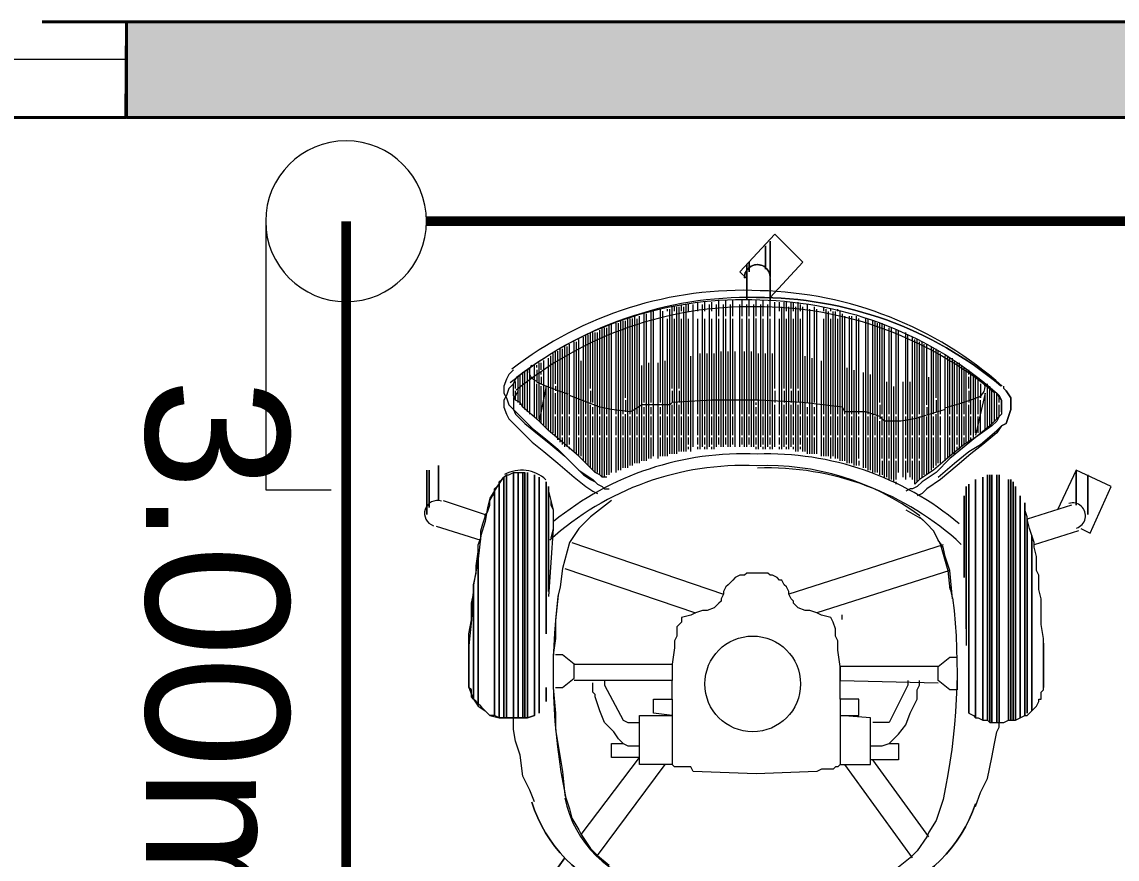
# Model space of a CAD drawing. Header units: metres. Extents: x 81 to 650, y -25 to 177.
# Drawn here: x 174.972 to 176.119, y 38.486 to 39.363 of the extents above; entities that cross this region are included whole.
import ezdxf
from ezdxf.lldxf.tags import DXFTag

# ---------------------------------------------------------------- set-up
doc = ezdxf.new("R2010")
doc.units = ezdxf.units.M
doc.linetypes.add('CENTER', pattern=[0.7, 0.3, -0.2, 0, -0.2])
doc.linetypes.add('PDF_IMPORT', pattern=[1, 0.8, -0.2])
for name, color, linetype, lineweight in [('-CN-GYD-INTERRUPTORES DE PARED', 3, 'Continuous', 20), ('-CN-GYD-TUBERÍA PRINCIPAL ILUMINACION', 5, 'Continuous', 5), ('Muro', 251, 'Continuous', 40)]:
    doc.layers.add(name, color=color, linetype=linetype, lineweight=lineweight)
for name, color, linetype in [('AMOBLAMIENTO', 253, 'Continuous'), ('JCA_HATCH 254', 252, 'Continuous'), ('TEXTOS DE MEDIDAS', 7, 'Continuous')]:
    doc.layers.add(name, color=color, linetype=linetype)
doc.layers.add('PDF2_Geometría', color=7, linetype='Continuous', true_color=0x525252)
doc.styles.get("Standard").update_dxf_attribs({"font": 'arial.ttf'})
tags = doc.linetypes.add('EMT_LINE', pattern='A,0.5,-0.2,["EMT",Standard,S=0.1,R=0,X=-0.1,Y=-0.05],-0.25', length=0.95).pattern_tags.tags
tags[6] = DXFTag(74, 10)

# ---------------------------------------------------------------- blocks, each defined once
blk = doc.blocks.new('Silla 2')
at = {"layer": 'PDF2_Geometría', "color": 8, "linetype": 'Continuous', "lineweight": 9}
for points in [[(-645.552, -3778.9681), (-645.552, -3778.9461), (-645.5594, -3778.9388), (-645.5227, -3778.8996), (-645.4933, -3778.929), (-645.5276, -3778.9657), (-645.4933, -3778.929), (-645.5227, -3778.8996), (-645.5594, -3778.9388), (-645.552, -3778.9461)], [(-645.552, -3778.9681), (-645.552, -3778.9461)], [(-645.5276, -3778.9681), (-645.5276, -3778.9461)], [(-645.5276, -3778.9681), (-645.5276, -3778.9461)], [(-645.6499, -3779.401), (-645.6499, -3779.3863), (-645.6303, -3779.3863), (-645.6303, -3779.4034)], [(-645.6645, -3779.4034), (-645.6303, -3779.4034), (-645.6303, -3779.4548), (-645.6645, -3779.4548)], [(-645.4224, -3779.4059), (-645.4542, -3779.4034), (-645.4542, -3779.4548), (-645.4224, -3779.4548)], [(-645.7428, -3779.5526), (-645.755, -3779.5697)]]:
    blk.add_lwpolyline(points, close=True, dxfattribs=at)
at = {"layer": 'PDF2_Geometría', "color": 8, "linetype": 'Continuous', "lineweight": 0}
for points in [[(-645.5276, -3778.907), (-645.5276, -3778.9437), (-645.5276, -3778.907)], [(-645.5276, -3778.907), (-645.5276, -3778.9437), (-645.5276, -3778.907)], [(-645.5325, -3778.9119), (-645.5325, -3778.9363), (-645.5325, -3778.9119)], [(-645.5325, -3778.9119), (-645.5325, -3778.9363), (-645.5325, -3778.9119)], [(-645.552, -3778.9314), (-645.552, -3778.9461), (-645.552, -3778.9314)], [(-645.552, -3778.9314), (-645.552, -3778.9461), (-645.552, -3778.9314)], [(-645.552, -3778.9314), (-645.552, -3778.9461), (-645.552, -3778.9314)], [(-645.552, -3778.9314), (-645.552, -3778.9461), (-645.552, -3778.9314)], [(-645.5496, -3778.929), (-645.5496, -3778.9388), (-645.5496, -3778.929)], [(-645.5496, -3778.929), (-645.5496, -3778.9388), (-645.5496, -3778.929)], [(-645.8871, -3779.1466), (-645.8871, -3779.1931), (-645.8871, -3779.1466)], [(-645.8871, -3779.1466), (-645.8871, -3779.1931), (-645.8871, -3779.1466)], [(-645.8846, -3779.1466), (-645.8846, -3779.1858), (-645.8846, -3779.1466)], [(-645.8846, -3779.1466), (-645.8846, -3779.1858), (-645.8846, -3779.1466)], [(-645.8749, -3779.1418), (-645.8749, -3779.1784), (-645.8749, -3779.1418)], [(-645.8749, -3779.1418), (-645.8749, -3779.1784), (-645.8749, -3779.1418)], [(-645.8039, -3779.1515), (-645.8039, -3779.4059), (-645.8039, -3779.1515)], [(-645.7966, -3779.1491), (-645.7966, -3779.4059), (-645.7966, -3779.1491)], [(-645.7966, -3779.1491), (-645.7966, -3779.4059), (-645.7966, -3779.1491)], [(-645.7917, -3779.1491), (-645.7917, -3779.4059), (-645.7917, -3779.1491)], [(-645.7868, -3779.1491), (-645.7868, -3779.4059), (-645.7868, -3779.1491)], [(-645.7844, -3779.1491), (-645.7844, -3779.4059), (-645.7844, -3779.1491)], [(-645.7819, -3779.1491), (-645.7819, -3779.4059), (-645.7819, -3779.1491)], [(-645.7746, -3779.1515), (-645.7746, -3779.4034), (-645.7746, -3779.1515)], [(-645.3001, -3779.1515), (-645.3001, -3779.4083), (-645.3001, -3779.1515)], [(-645.2977, -3779.1515), (-645.2977, -3779.4108), (-645.2977, -3779.1515)], [(-645.2953, -3779.1515), (-645.2953, -3779.4108), (-645.2953, -3779.1515)], [(-645.2904, -3779.1515), (-645.2904, -3779.4108), (-645.2904, -3779.1515)], [(-645.2879, -3779.1515), (-645.2879, -3779.4108), (-645.2879, -3779.1515)], [(-645.2072, -3779.1466), (-645.2072, -3779.1833), (-645.2072, -3779.1466)], [(-645.2072, -3779.1466), (-645.2072, -3779.1833), (-645.2072, -3779.1466)], [(-645.195, -3779.1515), (-645.195, -3779.1907), (-645.195, -3779.1515)], [(-645.195, -3779.1515), (-645.195, -3779.1931), (-645.195, -3779.1515)], [(-645.195, -3779.1515), (-645.195, -3779.1907), (-645.195, -3779.1515)], [(-645.195, -3779.1515), (-645.195, -3779.1931), (-645.195, -3779.1515)], [(-645.8113, -3779.1613), (-645.8113, -3779.4059), (-645.8113, -3779.1613)], [(-645.8064, -3779.154), (-645.8064, -3779.4059), (-645.8064, -3779.154)], [(-645.8064, -3779.154), (-645.8064, -3779.4059), (-645.8064, -3779.154)], [(-645.7697, -3779.154), (-645.7697, -3779.401), (-645.7697, -3779.154)], [(-645.7624, -3779.1589), (-645.7624, -3779.3178), (-645.7624, -3779.1589)], [(-645.7624, -3779.1589), (-645.7624, -3779.3105), (-645.7624, -3779.1589)], [(-645.7624, -3779.1589), (-645.7624, -3779.3056), (-645.7624, -3779.1589)], [(-645.7599, -3779.1638), (-645.7599, -3779.2738), (-645.7599, -3779.1638)], [(-645.3222, -3779.1638), (-645.3222, -3779.3129), (-645.3222, -3779.1638)], [(-645.3197, -3779.1613), (-645.3197, -3779.3985), (-645.3197, -3779.1613)], [(-645.3197, -3779.1613), (-645.3197, -3779.401), (-645.3197, -3779.1613)], [(-645.3124, -3779.1564), (-645.3124, -3779.4059), (-645.3124, -3779.1564)], [(-645.305, -3779.154), (-645.305, -3779.4083), (-645.305, -3779.154)], [(-645.2781, -3779.1564), (-645.2781, -3779.4083), (-645.2781, -3779.1564)], [(-645.2757, -3779.1564), (-645.2757, -3779.4083), (-645.2757, -3779.1564)], [(-645.2732, -3779.1589), (-645.2732, -3779.4083), (-645.2732, -3779.1589)], [(-645.2708, -3779.1638), (-645.2708, -3779.4083), (-645.2708, -3779.1638)], [(-645.8162, -3779.1662), (-645.8162, -3779.4034), (-645.8162, -3779.1662)], [(-645.7599, -3779.1662), (-645.7599, -3779.2543), (-645.7599, -3779.1662)], [(-645.3246, -3779.1735), (-645.3246, -3779.2591), (-645.3246, -3779.1735)], [(-645.3222, -3779.1687), (-645.3222, -3779.2763), (-645.3222, -3779.1687)], [(-645.2659, -3779.1735), (-645.2659, -3779.4059), (-645.2659, -3779.1735)], [(-645.3246, -3779.176), (-645.3246, -3779.2518), (-645.3246, -3779.176)], [(-645.261, -3779.1809), (-645.261, -3779.4034), (-645.261, -3779.1809)], [(-645.2586, -3779.198), (-645.2586, -3779.401), (-645.2586, -3779.198)], [(-645.2537, -3779.2151), (-645.2537, -3779.3985), (-645.2537, -3779.2151)], [(-645.8333, -3779.2322), (-645.8333, -3779.3912), (-645.8333, -3779.2322)], [(-645.8382, -3779.2665), (-645.8382, -3779.3863), (-645.8382, -3779.2665)], [(-645.2415, -3779.3276), (-645.2415, -3779.3741), (-645.2415, -3779.3276)], [(-645.7624, -3779.3741), (-645.7624, -3779.3888), (-645.7624, -3779.3741)]]:
    blk.add_lwpolyline(points, dxfattribs=at)
at = {"layer": 'PDF2_Geometría', "color": 8, "linetype": 'Continuous', "lineweight": 9}
for points in [[(-645.5276, -3778.945, 1.023219), (-645.5545, -3778.9454, -1.023262)], [(-645.7774, -3779.4941, 0.237838), (-645.6827, -3779.591, -0.237838)], [(-645.4084, -3779.5915, 0.237816), (-645.3126, -3779.4958, -0.237816)]]:
    blk.add_lwpolyline(points, format="xyb", close=True, dxfattribs=at)
for points in [[(-645.5423, -3778.9657, -0.176826), (-645.2859, -3779.0584, 0.176826), (-645.5423, -3778.9657, 0.176826), (-645.7998, -3779.0553)], [(-645.2845, -3779.0586, 0.176851), (-645.5381, -3778.9587, 0.176852), (-645.7981, -3779.0408)], [(-645.6988, -3779.154), (-645.7037, -3779.154), (-645.7061, -3779.1515), (-645.711, -3779.1491), (-645.7159, -3779.1442), (-645.7281, -3779.132), (-645.7452, -3779.1173), (-645.7599, -3779.1051), (-645.7697, -3779.0953), (-645.7868, -3779.0806), (-645.7893, -3779.0757), (-645.7942, -3779.0733), (-645.7966, -3779.0684), (-645.7966, -3779.0635), (-645.7966, -3779.0586), (-645.7966, -3779.0562), (-645.7942, -3779.0513), (-645.7921, -3779.0485, -0.176852), (-645.5383, -3778.9682, -0.176851), (-645.2904, -3779.0659), (-645.2879, -3779.0684), (-645.2855, -3779.0733), (-645.2855, -3779.0782), (-645.2855, -3779.0831), (-645.2855, -3779.088), (-645.2879, -3779.0904), (-645.2928, -3779.0953), (-645.2977, -3779.1002), (-645.3124, -3779.1124), (-645.3246, -3779.1197), (-645.3393, -3779.132), (-645.3564, -3779.1466), (-645.3711, -3779.1564), (-645.376, -3779.1613)], [(-645.2922, -3779.0659, 0.176828), (-645.5425, -3778.9755, 0.176826), (-645.7936, -3779.0629)], [(-645.7721, -3779.0415), (-645.7721, -3779.0537, -0.513492), (-645.7774, -3779.0363)], [(-645.3452, -3779.0814, 0.024117), (-645.3112, -3779.0706, 0.513492), (-645.3042, -3779.0541)], [(-645.3296, -3779.2028, 0.184177), (-645.5413, -3779.1297, 0.184178), (-645.7545, -3779.2004)], [(-645.371, -3779.1944, 0.170457), (-645.5422, -3779.142, 0.197392), (-645.7584, -3779.2199)], [(-645.3365, -3779.2803, -0.084304), (-645.3466, -3779.4915), (-645.3539, -3779.5135), (-645.3613, -3779.5257), (-645.3637, -3779.5306), (-645.3735, -3779.5453), (-645.3809, -3779.5526), (-645.4053, -3779.5722), (-645.4175, -3779.5746), (-645.4249, -3779.5795), (-645.4395, -3779.582), (-645.4542, -3779.5844)]]:
    blk.add_lwpolyline(points, format="xyb", dxfattribs=at)
for points in [[(-645.5814, -3778.9852), (-645.5814, -3778.9803), (-645.5814, -3778.9706), (-645.5814, -3778.9681)], [(-645.5741, -3778.9852), (-645.5741, -3778.9803), (-645.5741, -3778.9706), (-645.5741, -3778.9681)], [(-645.5667, -3778.9852), (-645.5667, -3778.9803), (-645.5667, -3778.9706), (-645.5667, -3778.9681)], [(-645.5569, -3778.9852), (-645.5569, -3778.9803), (-645.5569, -3778.9706), (-645.5569, -3778.9681)], [(-645.5496, -3778.9852), (-645.5496, -3778.9803), (-645.5496, -3778.9706), (-645.5496, -3778.9681)], [(-645.5423, -3778.9852), (-645.5423, -3778.9803), (-645.5423, -3778.9706), (-645.5423, -3778.9681)], [(-645.5349, -3778.9852), (-645.5349, -3778.9803), (-645.5349, -3778.9706), (-645.5349, -3778.9681)], [(-645.5276, -3778.9852), (-645.5276, -3778.9803), (-645.5276, -3778.9706), (-645.5276, -3778.9681)], [(-645.7721, -3779.039), (-645.7721, -3779.0366)], [(-645.7673, -3779.0415), (-645.7673, -3779.0341)], [(-645.7966, -3779.0415), (-645.8015, -3779.0464), (-645.8039, -3779.0513), (-645.8064, -3779.0586), (-645.8064, -3779.0659), (-645.8039, -3779.0708), (-645.8015, -3779.0782), (-645.7966, -3779.0831), (-645.7917, -3779.088), (-645.777, -3779.1026), (-645.7648, -3779.1124), (-645.7501, -3779.1246), (-645.7355, -3779.1393), (-645.7232, -3779.1515), (-645.7159, -3779.1564), (-645.711, -3779.1589)], [(-645.7966, -3779.0415), (-645.7966, -3779.0415)], [(-645.7673, -3779.0464), (-645.7673, -3779.0439)], [(-645.7673, -3779.0488), (-645.7673, -3779.0562)], [(-645.3197, -3779.0464), (-645.3197, -3779.0415)], [(-645.3197, -3779.061), (-645.3197, -3779.0488)], [(-645.7966, -3779.0562), (-645.8015, -3779.061), (-645.8039, -3779.0684), (-645.8064, -3779.0733), (-645.8064, -3779.0806), (-645.8039, -3779.088), (-645.8015, -3779.0928), (-645.7966, -3779.0977), (-645.7917, -3779.1026), (-645.777, -3779.1173), (-645.7648, -3779.1271), (-645.7501, -3779.1393), (-645.733, -3779.154), (-645.7208, -3779.1638), (-645.7135, -3779.1687), (-645.7086, -3779.1711)], [(-645.7966, -3779.0635), (-645.7966, -3779.0586)], [(-645.7942, -3779.061), (-645.7942, -3779.0537)], [(-645.7526, -3779.0586), (-645.7526, -3779.0635)], [(-645.3515, -3779.154), (-645.3344, -3779.1393), (-645.3197, -3779.1271), (-645.3075, -3779.1197), (-645.2904, -3779.1051), (-645.2855, -3779.1002), (-645.2806, -3779.0977), (-645.2781, -3779.0904), (-645.2757, -3779.0831), (-645.2757, -3779.0782), (-645.2757, -3779.0708), (-645.2806, -3779.0635), (-645.283, -3779.061), (-645.283, -3779.0586)], [(-645.3075, -3779.0537), (-645.3075, -3779.0513)], [(-645.3075, -3779.0562), (-645.3075, -3779.0708)], [(-645.7917, -3779.0635), (-645.7942, -3779.0684), (-645.7966, -3779.0708), (-645.7966, -3779.0757), (-645.7966, -3779.0782), (-645.7966, -3779.0831), (-645.7942, -3779.088), (-645.7893, -3779.0928), (-645.7844, -3779.0977), (-645.7697, -3779.11), (-645.7575, -3779.1197), (-645.7428, -3779.132), (-645.7281, -3779.1466), (-645.7135, -3779.1564), (-645.7086, -3779.1613), (-645.7037, -3779.1638), (-645.7012, -3779.1662), (-645.6963, -3779.1662)], [(-645.7942, -3779.0733), (-645.7942, -3779.0635)], [(-645.3442, -3779.0831), (-645.376, -3779.0928), (-645.3906, -3779.0953), (-645.4078, -3779.0953), (-645.4126, -3779.0904), (-645.42, -3779.088), (-645.4273, -3779.0855), (-645.4493, -3779.0855), (-645.4518, -3779.0806), (-645.4933, -3779.0757), (-645.5398, -3779.0733), (-645.5887, -3779.0733), (-645.6303, -3779.0757), (-645.6327, -3779.0782), (-645.6548, -3779.0782), (-645.6621, -3779.0782), (-645.6694, -3779.0831), (-645.6743, -3779.0855), (-645.6939, -3779.0831), (-645.7061, -3779.0806), (-645.7379, -3779.0684)], [(-645.7159, -3779.0635), (-645.7159, -3779.0757)], [(-645.6303, -3779.0635), (-645.6303, -3779.0757)], [(-645.623, -3779.0635), (-645.623, -3779.0757)], [(-645.5227, -3779.0635), (-645.5227, -3779.0757)], [(-645.5129, -3779.0635), (-645.5129, -3779.0757)], [(-645.5056, -3779.0635), (-645.5056, -3779.0757)], [(-645.4982, -3779.0635), (-645.4982, -3779.0757)], [(-645.2904, -3779.0659), (-645.2879, -3779.0708), (-645.2855, -3779.0733), (-645.2855, -3779.0782), (-645.2855, -3779.0831), (-645.2855, -3779.088), (-645.2879, -3779.0904), (-645.2904, -3779.0953), (-645.2953, -3779.1002), (-645.3124, -3779.1124), (-645.3246, -3779.1222), (-645.3393, -3779.1344), (-645.3539, -3779.1491), (-645.3686, -3779.1589), (-645.3735, -3779.1638), (-645.3784, -3779.1662), (-645.3809, -3779.1662), (-645.3857, -3779.1687)], [(-645.283, -3779.061), (-645.2806, -3779.0635), (-645.2757, -3779.0708), (-645.2757, -3779.0782), (-645.2757, -3779.0831), (-645.2781, -3779.0904), (-645.2806, -3779.0977), (-645.2855, -3779.1002), (-645.2904, -3779.1075), (-645.305, -3779.1197), (-645.3173, -3779.1295), (-645.3319, -3779.1418), (-645.3491, -3779.1564), (-645.3637, -3779.1662), (-645.3686, -3779.1711), (-645.3735, -3779.1735)], [(-645.3197, -3779.0635), (-645.3197, -3779.0757)], [(-645.2879, -3779.0757), (-645.2879, -3779.0684)], [(-645.7135, -3779.088), (-645.7135, -3779.0806)], [(-645.6792, -3779.0733), (-645.6792, -3779.0855)], [(-645.6596, -3779.088), (-645.6596, -3779.0806)], [(-645.6523, -3779.088), (-645.6523, -3779.0806)], [(-645.6425, -3779.088), (-645.6425, -3779.0806)], [(-645.5423, -3779.0782), (-645.5423, -3779.0757)], [(-645.5423, -3779.088), (-645.5423, -3779.0806)], [(-645.4885, -3779.088), (-645.4885, -3779.0806)], [(-645.4811, -3779.088), (-645.4811, -3779.0806)], [(-645.4126, -3779.0782), (-645.4126, -3779.0928)], [(-645.3637, -3779.0806), (-645.3637, -3779.088)], [(-645.3539, -3779.0733), (-645.3539, -3779.0855)], [(-645.2879, -3779.0904), (-645.2879, -3779.0782)], [(-645.7526, -3779.11), (-645.7526, -3779.1051), (-645.7526, -3779.0953), (-645.7526, -3779.0904)], [(-645.7452, -3779.11), (-645.7452, -3779.1051), (-645.7452, -3779.0953), (-645.7452, -3779.0904)], [(-645.7379, -3779.11), (-645.7379, -3779.1051), (-645.7379, -3779.0953), (-645.7379, -3779.0904)], [(-645.7281, -3779.11), (-645.7281, -3779.1051), (-645.7281, -3779.0953), (-645.7281, -3779.0904)], [(-645.7208, -3779.11), (-645.7208, -3779.1051), (-645.7208, -3779.0953), (-645.7208, -3779.0904)], [(-645.7135, -3779.11), (-645.7135, -3779.1051), (-645.7135, -3779.0953), (-645.7135, -3779.0904)], [(-645.7061, -3779.11), (-645.7061, -3779.1051), (-645.7061, -3779.0953), (-645.7061, -3779.0904)], [(-645.6988, -3779.11), (-645.6988, -3779.1051), (-645.6988, -3779.0953), (-645.6988, -3779.0904)], [(-645.689, -3779.11), (-645.689, -3779.1051), (-645.689, -3779.0953), (-645.689, -3779.0904)], [(-645.6817, -3779.11), (-645.6817, -3779.1051), (-645.6817, -3779.0953), (-645.6817, -3779.0904)], [(-645.6743, -3779.11), (-645.6743, -3779.1051), (-645.6743, -3779.0953), (-645.6743, -3779.0904)], [(-645.667, -3779.11), (-645.667, -3779.1051), (-645.667, -3779.0953), (-645.667, -3779.0904)], [(-645.6596, -3779.11), (-645.6596, -3779.1051), (-645.6596, -3779.0953), (-645.6596, -3779.0904)], [(-645.6523, -3779.11), (-645.6523, -3779.1051), (-645.6523, -3779.0953), (-645.6523, -3779.0904)], [(-645.6425, -3779.11), (-645.6425, -3779.1051), (-645.6425, -3779.0953), (-645.6425, -3779.0904)], [(-645.6352, -3779.11), (-645.6352, -3779.1051), (-645.6352, -3779.0953), (-645.6352, -3779.0904)], [(-645.6279, -3779.11), (-645.6279, -3779.1051), (-645.6279, -3779.0953), (-645.6279, -3779.0904)], [(-645.6205, -3779.11), (-645.6205, -3779.1051), (-645.6205, -3779.0953), (-645.6205, -3779.0904)], [(-645.6132, -3779.11), (-645.6132, -3779.1051), (-645.6132, -3779.0953), (-645.6132, -3779.0904)], [(-645.6034, -3779.11), (-645.6034, -3779.1051), (-645.6034, -3779.0953), (-645.6034, -3779.0904)], [(-645.5961, -3779.11), (-645.5961, -3779.1051), (-645.5961, -3779.0953), (-645.5961, -3779.0904)], [(-645.5887, -3779.11), (-645.5887, -3779.1051), (-645.5887, -3779.0953), (-645.5887, -3779.0904)], [(-645.5814, -3779.11), (-645.5814, -3779.1051), (-645.5814, -3779.0953), (-645.5814, -3779.0904)], [(-645.5741, -3779.11), (-645.5741, -3779.1051), (-645.5741, -3779.0953), (-645.5741, -3779.0904)], [(-645.5667, -3779.11), (-645.5667, -3779.1051), (-645.5667, -3779.0953), (-645.5667, -3779.0904)], [(-645.5569, -3779.11), (-645.5569, -3779.1051), (-645.5569, -3779.0953), (-645.5569, -3779.0904)], [(-645.5496, -3779.11), (-645.5496, -3779.1051), (-645.5496, -3779.0953), (-645.5496, -3779.0904)], [(-645.5423, -3779.11), (-645.5423, -3779.1051), (-645.5423, -3779.0953), (-645.5423, -3779.0904)], [(-645.5349, -3779.11), (-645.5349, -3779.1051), (-645.5349, -3779.0953), (-645.5349, -3779.0904)], [(-645.5276, -3779.11), (-645.5276, -3779.1051), (-645.5276, -3779.0953), (-645.5276, -3779.0904)], [(-645.5178, -3779.11), (-645.5178, -3779.1051), (-645.5178, -3779.0953), (-645.5178, -3779.0904)], [(-645.5105, -3779.11), (-645.5105, -3779.1051), (-645.5105, -3779.0953), (-645.5105, -3779.0904)], [(-645.5031, -3779.11), (-645.5031, -3779.1051), (-645.5031, -3779.0953), (-645.5031, -3779.0904)], [(-645.4958, -3779.11), (-645.4958, -3779.1051), (-645.4958, -3779.0953), (-645.4958, -3779.0904)], [(-645.4885, -3779.11), (-645.4885, -3779.1051), (-645.4885, -3779.0953), (-645.4885, -3779.0904)], [(-645.4811, -3779.11), (-645.4811, -3779.1051), (-645.4811, -3779.0953), (-645.4811, -3779.0904)], [(-645.4713, -3779.11), (-645.4713, -3779.1051), (-645.4713, -3779.0953), (-645.4713, -3779.0904)], [(-645.464, -3779.11), (-645.464, -3779.1051), (-645.464, -3779.0953), (-645.464, -3779.0904)], [(-645.4567, -3779.11), (-645.4567, -3779.1051), (-645.4567, -3779.0953), (-645.4567, -3779.0904)], [(-645.4493, -3779.11), (-645.4493, -3779.1051), (-645.4493, -3779.0953), (-645.4493, -3779.0904)], [(-645.442, -3779.11), (-645.442, -3779.1051), (-645.442, -3779.0953), (-645.442, -3779.0904)], [(-645.4347, -3779.11), (-645.4347, -3779.1051), (-645.4347, -3779.0953), (-645.4347, -3779.0904)], [(-645.4249, -3779.11), (-645.4249, -3779.1051), (-645.4249, -3779.0953), (-645.4249, -3779.0904)], [(-645.4175, -3779.11), (-645.4175, -3779.1051), (-645.4175, -3779.0953), (-645.4175, -3779.0904)], [(-645.4102, -3779.11), (-645.4102, -3779.1051), (-645.4102, -3779.0953), (-645.4102, -3779.0928), (-645.4102, -3779.0904)], [(-645.4029, -3779.11), (-645.4029, -3779.1051), (-645.4029, -3779.0953), (-645.4029, -3779.0904)], [(-645.3955, -3779.11), (-645.3955, -3779.1051), (-645.3955, -3779.0953), (-645.3955, -3779.0904)], [(-645.3857, -3779.11), (-645.3857, -3779.1051), (-645.3857, -3779.0953), (-645.3857, -3779.0928), (-645.3857, -3779.0904)], [(-645.3784, -3779.11), (-645.3784, -3779.1051), (-645.3784, -3779.0953), (-645.3784, -3779.0928), (-645.3784, -3779.0904)], [(-645.3711, -3779.11), (-645.3711, -3779.1051), (-645.3711, -3779.0953), (-645.3711, -3779.0904)], [(-645.3637, -3779.11), (-645.3637, -3779.1051), (-645.3637, -3779.0953), (-645.3637, -3779.0904)], [(-645.3564, -3779.11), (-645.3564, -3779.1051), (-645.3564, -3779.0953), (-645.3564, -3779.0904)], [(-645.3491, -3779.11), (-645.3491, -3779.1051), (-645.3491, -3779.0953), (-645.3491, -3779.0904)], [(-645.3393, -3779.11), (-645.3393, -3779.1051), (-645.3393, -3779.0953), (-645.3393, -3779.0904)], [(-645.3319, -3779.11), (-645.3319, -3779.1051), (-645.3319, -3779.0953), (-645.3319, -3779.0904)], [(-645.3246, -3779.11), (-645.3246, -3779.1051), (-645.3246, -3779.0953), (-645.3246, -3779.0904)], [(-645.3173, -3779.11), (-645.3173, -3779.1051), (-645.3173, -3779.0953), (-645.3173, -3779.0904)], [(-645.3099, -3779.1075), (-645.3099, -3779.1051), (-645.3099, -3779.0953), (-645.3099, -3779.0904)], [(-645.7526, -3779.1124), (-645.7526, -3779.1124)], [(-645.7452, -3779.1197), (-645.7452, -3779.1124)], [(-645.7379, -3779.1197), (-645.7379, -3779.1124)], [(-645.6132, -3779.1197), (-645.6132, -3779.1124)], [(-645.6034, -3779.1197), (-645.6034, -3779.1124)], [(-645.5961, -3779.1197), (-645.5961, -3779.1124)], [(-645.5887, -3779.1197), (-645.5887, -3779.1124)], [(-645.5814, -3779.1197), (-645.5814, -3779.1124)], [(-645.5741, -3779.1197), (-645.5741, -3779.1124)], [(-645.5667, -3779.1197), (-645.5667, -3779.1124)], [(-645.5569, -3779.1197), (-645.5569, -3779.1124)], [(-645.5496, -3779.1197), (-645.5496, -3779.1124)], [(-645.5423, -3779.1197), (-645.5423, -3779.1173), (-645.5423, -3779.1124)], [(-645.5349, -3779.1197), (-645.5349, -3779.1124)], [(-645.5276, -3779.1197), (-645.5276, -3779.1124)], [(-645.5178, -3779.1197), (-645.5178, -3779.1124)], [(-645.5105, -3779.1197), (-645.5105, -3779.1124)], [(-645.5031, -3779.1197), (-645.5031, -3779.1124)], [(-645.4958, -3779.1197), (-645.4958, -3779.1124)], [(-645.3319, -3779.1197), (-645.3319, -3779.1124)], [(-645.3246, -3779.1197), (-645.3246, -3779.1124)], [(-645.3173, -3779.1149), (-645.3173, -3779.1124)], [(-645.7379, -3779.1246), (-645.7379, -3779.1222)], [(-645.6132, -3779.1246), (-645.6132, -3779.1222)], [(-645.6034, -3779.1246), (-645.6034, -3779.1222)], [(-645.5961, -3779.1246), (-645.5961, -3779.1222)], [(-645.5887, -3779.1246), (-645.5887, -3779.1222)], [(-645.5814, -3779.1222), (-645.5814, -3779.1222)], [(-645.5741, -3779.1222), (-645.5741, -3779.1222)], [(-645.5667, -3779.1222), (-645.5667, -3779.1222)], [(-645.5569, -3779.1222), (-645.5569, -3779.1222)], [(-645.5496, -3779.1222), (-645.5496, -3779.1222)], [(-645.5423, -3779.1246), (-645.5423, -3779.1222)], [(-645.5349, -3779.1246), (-645.5349, -3779.1222)], [(-645.5276, -3779.1246), (-645.5276, -3779.1222)], [(-645.5178, -3779.1246), (-645.5178, -3779.1222)], [(-645.5105, -3779.1246), (-645.5105, -3779.1222)], [(-645.5031, -3779.1246), (-645.5031, -3779.1222)], [(-645.4958, -3779.1246), (-645.4958, -3779.1222)], [(-645.3319, -3779.1246), (-645.3319, -3779.1222)], [(-645.4347, -3779.1369), (-645.4347, -3779.1418)], [(-645.4102, -3779.1369), (-645.4102, -3779.1418), (-645.4102, -3779.1515)], [(-645.4029, -3779.1564), (-645.4029, -3779.1515), (-645.4029, -3779.1418), (-645.4029, -3779.1369)], [(-645.3955, -3779.1564), (-645.3955, -3779.1515), (-645.3955, -3779.1418), (-645.3955, -3779.1369)], [(-645.3857, -3779.1564), (-645.3857, -3779.1515), (-645.3857, -3779.1418), (-645.3857, -3779.1369)], [(-645.3784, -3779.1564), (-645.3784, -3779.1515), (-645.3784, -3779.1418), (-645.3784, -3779.1369)], [(-645.3711, -3779.1564), (-645.3711, -3779.1515), (-645.3711, -3779.1418), (-645.3711, -3779.1369)], [(-645.87, -3779.1784), (-645.826, -3779.1931), (-645.8235, -3779.1907), (-645.8211, -3779.1833), (-645.8211, -3779.1784), (-645.8186, -3779.1735), (-645.8162, -3779.1711), (-645.8162, -3779.1662), (-645.8137, -3779.1638), (-645.8113, -3779.1613), (-645.8113, -3779.1589), (-645.8088, -3779.1564), (-645.8064, -3779.154), (-645.8039, -3779.1515), (-645.8015, -3779.1515), (-645.7966, -3779.1491), (-645.7942, -3779.1491), (-645.7917, -3779.1491), (-645.7868, -3779.1491), (-645.7844, -3779.1491)], [(-645.2023, -3779.2078), (-645.1925, -3779.2127), (-645.1705, -3779.1638), (-645.2072, -3779.1466), (-645.2268, -3779.1882)], [(-645.1705, -3779.1638), (-645.2072, -3779.1466)], [(-645.8064, -3779.154), (-645.8088, -3779.1564), (-645.8137, -3779.1638), (-645.8211, -3779.176), (-645.8235, -3779.1858), (-645.826, -3779.2004), (-645.8308, -3779.2151), (-645.8333, -3779.2396), (-645.8382, -3779.2665), (-645.8406, -3779.3032), (-645.8431, -3779.3301), (-645.8431, -3779.3472), (-645.8431, -3779.3619), (-645.8431, -3779.3692), (-645.8431, -3779.3741), (-645.8406, -3779.3814), (-645.8382, -3779.3863), (-645.8333, -3779.3937), (-645.826, -3779.3985), (-645.8211, -3779.4034), (-645.8113, -3779.4059), (-645.8039, -3779.4059), (-645.7966, -3779.4059), (-645.7868, -3779.4059), (-645.7819, -3779.4059), (-645.7746, -3779.4034), (-645.7819, -3779.4059), (-645.7844, -3779.4059), (-645.7868, -3779.4059), (-645.7917, -3779.4059), (-645.7966, -3779.4059), (-645.8039, -3779.4059), (-645.8064, -3779.4059), (-645.8113, -3779.4059), (-645.8162, -3779.4034), (-645.8211, -3779.4034), (-645.8235, -3779.401), (-645.826, -3779.3985), (-645.8284, -3779.3961), (-645.8308, -3779.3937), (-645.8333, -3779.3912), (-645.8357, -3779.3888), (-645.8382, -3779.3863), (-645.8406, -3779.3839), (-645.8406, -3779.3814), (-645.8406, -3779.3765), (-645.8431, -3779.3741), (-645.8431, -3779.3692), (-645.8431, -3779.3667), (-645.8431, -3779.3643), (-645.8431, -3779.3619), (-645.8431, -3779.3545), (-645.8431, -3779.3423), (-645.8431, -3779.335), (-645.8431, -3779.3252), (-645.8431, -3779.3178), (-645.8406, -3779.3032), (-645.8406, -3779.286), (-645.8382, -3779.2763), (-645.8382, -3779.2665), (-645.8357, -3779.2543), (-645.8357, -3779.2469), (-645.8333, -3779.2322), (-645.8333, -3779.2249), (-645.8308, -3779.2176), (-645.8308, -3779.2102), (-645.8284, -3779.2029), (-645.826, -3779.1956), (-645.826, -3779.1931)], [(-645.3955, -3779.1613), (-645.3955, -3779.1589)], [(-645.7599, -3779.1687), (-645.755, -3779.1882), (-645.755, -3779.2004), (-645.755, -3779.2078), (-645.7599, -3779.2787)], [(-645.7575, -3779.1784), (-645.7575, -3779.1833), (-645.755, -3779.1882), (-645.755, -3779.1907), (-645.755, -3779.1956), (-645.755, -3779.2078), (-645.7575, -3779.2176)], [(-645.6939, -3779.1784), (-645.7159, -3779.1956), (-645.7208, -3779.2004), (-645.7281, -3779.2078), (-645.7379, -3779.2225), (-645.7452, -3779.2494), (-645.7477, -3779.2689), (-645.7501, -3779.2787), (-645.7526, -3779.3032), (-645.7526, -3779.3227), (-645.755, -3779.3398), (-645.755, -3779.3594), (-645.755, -3779.3741), (-645.7526, -3779.401), (-645.7526, -3779.4181), (-645.7501, -3779.4328), (-645.7477, -3779.4475), (-645.7452, -3779.4621), (-645.7428, -3779.4866), (-645.7379, -3779.5013), (-645.7355, -3779.511), (-645.7281, -3779.5233), (-645.7257, -3779.5282), (-645.7159, -3779.5428), (-645.7086, -3779.5502), (-645.6963, -3779.56)], [(-645.2121, -3779.1833), (-645.2586, -3779.198), (-645.2586, -3779.1956), (-645.261, -3779.1882), (-645.261, -3779.1809)], [(-645.3857, -3779.1882), (-645.3686, -3779.198), (-645.3637, -3779.2029), (-645.3564, -3779.2102), (-645.3491, -3779.2249), (-645.3417, -3779.2518), (-645.3393, -3779.2714)], [(-645.3393, -3779.2689), (-645.3368, -3779.2812), (-645.3393, -3779.2518), (-645.3442, -3779.2371), (-645.3466, -3779.2273), (-645.3515, -3779.22), (-645.3564, -3779.2102), (-645.3637, -3779.2029), (-645.3711, -3779.1956)], [(-645.3197, -3779.3985), (-645.3197, -3779.401), (-645.3148, -3779.4034), (-645.3124, -3779.4059), (-645.3099, -3779.4059), (-645.305, -3779.4083), (-645.3001, -3779.4083), (-645.2977, -3779.4108), (-645.2953, -3779.4108), (-645.2904, -3779.4108), (-645.2879, -3779.4108), (-645.283, -3779.4108), (-645.2781, -3779.4083), (-645.2732, -3779.4083), (-645.2708, -3779.4083), (-645.2659, -3779.4059), (-645.261, -3779.4034), (-645.2586, -3779.4034), (-645.2561, -3779.401), (-645.2537, -3779.3985), (-645.2512, -3779.3961), (-645.2488, -3779.3937), (-645.2463, -3779.3888), (-645.2463, -3779.3863), (-645.2439, -3779.3863), (-645.2439, -3779.379), (-645.2415, -3779.3765), (-645.2415, -3779.3741), (-645.2415, -3779.3692), (-645.2415, -3779.3667), (-645.2415, -3779.3643), (-645.2415, -3779.3594), (-645.2415, -3779.3472), (-645.2415, -3779.3398), (-645.2415, -3779.3276), (-645.2415, -3779.3227), (-645.2439, -3779.3081), (-645.2439, -3779.2909), (-645.2439, -3779.2812), (-645.2463, -3779.2714), (-645.2463, -3779.2567), (-645.2488, -3779.2518), (-645.2488, -3779.2371), (-645.2512, -3779.2273), (-645.2512, -3779.2225), (-645.2537, -3779.2151), (-645.2561, -3779.2078), (-645.2586, -3779.198)], [(-645.8773, -3779.2053), (-645.8308, -3779.22)], [(-645.2048, -3779.2102), (-645.2512, -3779.2249)], [(-645.7355, -3779.2225), (-645.5765, -3779.2763)], [(-645.3466, -3779.2249), (-645.508, -3779.2763)], [(-645.7428, -3779.2494), (-645.6058, -3779.2958)], [(-645.4542, -3779.3863), (-645.4542, -3779.4034), (-645.4347, -3779.4034), (-645.4347, -3779.3863), (-645.4542, -3779.3863), (-645.4542, -3779.3667), (-645.4542, -3779.3521), (-645.4567, -3779.335), (-645.4567, -3779.3252), (-645.4591, -3779.3203), (-645.4591, -3779.3129), (-645.4616, -3779.3056), (-645.464, -3779.3007), (-645.4738, -3779.2983), (-645.4787, -3779.2958), (-645.486, -3779.2934), (-645.4909, -3779.2934), (-645.4982, -3779.2909), (-645.5031, -3779.286), (-645.5031, -3779.2836), (-645.5056, -3779.2812), (-645.508, -3779.2763), (-645.508, -3779.2738), (-645.5105, -3779.2689), (-645.5129, -3779.2665), (-645.5154, -3779.2616), (-645.5178, -3779.2616), (-645.5203, -3779.2591), (-645.5251, -3779.2567), (-645.5276, -3779.2567), (-645.53, -3779.2543), (-645.5349, -3779.2543), (-645.5374, -3779.2543), (-645.5398, -3779.2543), (-645.5423, -3779.2543), (-645.5447, -3779.2543), (-645.5496, -3779.2543), (-645.552, -3779.2543), (-645.5545, -3779.2567), (-645.5594, -3779.2567), (-645.5643, -3779.2591), (-645.5667, -3779.2616), (-645.5716, -3779.2665), (-645.5741, -3779.2689), (-645.5765, -3779.2738), (-645.5765, -3779.2763), (-645.5789, -3779.2812), (-645.5789, -3779.2836), (-645.5814, -3779.286), (-645.5863, -3779.2909), (-645.5936, -3779.2934), (-645.5985, -3779.2934), (-645.6058, -3779.2958), (-645.6107, -3779.2983), (-645.6205, -3779.3007), (-645.6205, -3779.3056), (-645.6254, -3779.3105), (-645.6254, -3779.3203), (-645.6279, -3779.3252), (-645.6279, -3779.3325), (-645.6303, -3779.3496)], [(-645.3393, -3779.2518), (-645.4787, -3779.2958)], [(-645.3222, -3779.2787), (-645.3222, -3779.2909), (-645.3222, -3779.3007), (-645.3222, -3779.3129), (-645.3222, -3779.3203), (-645.3222, -3779.3301)], [(-645.7526, -3779.3741), (-645.7452, -3779.3741), (-645.733, -3779.3643), (-645.733, -3779.3496), (-645.7452, -3779.3398), (-645.7526, -3779.3398)], [(-645.3319, -3779.3619), (-645.3319, -3779.3765), (-645.3393, -3779.3765), (-645.3515, -3779.3667), (-645.3515, -3779.3521), (-645.3393, -3779.3423), (-645.3319, -3779.3423)], [(-645.733, -3779.3496), (-645.6303, -3779.3496), (-645.6303, -3779.3667), (-645.733, -3779.3667)], [(-645.3515, -3779.3521), (-645.4542, -3779.3521), (-645.4542, -3779.3667), (-645.3515, -3779.3692)], [(-645.6817, -3779.4328), (-645.6866, -3779.4279), (-645.6914, -3779.4206), (-645.7012, -3779.4108), (-645.7061, -3779.3985), (-645.711, -3779.3839), (-645.711, -3779.3814), (-645.7135, -3779.379), (-645.7135, -3779.3765), (-645.7135, -3779.3692)], [(-645.7012, -3779.3667), (-645.7012, -3779.3716), (-645.6817, -3779.4083), (-645.6768, -3779.4108), (-645.6645, -3779.4108)], [(-645.6303, -3779.3863), (-645.6303, -3779.3667)], [(-645.3833, -3779.3667), (-645.3833, -3779.3716), (-645.4029, -3779.4108), (-645.4078, -3779.4108), (-645.42, -3779.4108)], [(-645.4029, -3779.4328), (-645.4004, -3779.4303), (-645.3931, -3779.423), (-645.3857, -3779.4132), (-645.3809, -3779.401), (-645.3735, -3779.3863), (-645.3735, -3779.3839), (-645.3735, -3779.3765), (-645.3711, -3779.3716), (-645.3711, -3779.3667)], [(-645.3735, -3779.3765), (-645.3711, -3779.3716)], [(-645.7868, -3779.467), (-645.7893, -3779.445), (-645.7942, -3779.4303), (-645.7966, -3779.4181), (-645.7966, -3779.4108), (-645.7966, -3779.4059)], [(-645.3124, -3779.4988), (-645.3075, -3779.4841), (-645.3001, -3779.4695), (-645.2953, -3779.4475), (-645.2928, -3779.4328), (-645.2904, -3779.4206), (-645.2879, -3779.4157), (-645.2879, -3779.4108)], [(-645.7746, -3779.4939), (-645.7795, -3779.4817), (-645.7868, -3779.467), (-645.7893, -3779.445), (-645.7942, -3779.4303), (-645.7966, -3779.4181)], [(-645.7257, -3779.5282), (-645.6645, -3779.4475), (-645.6939, -3779.4475), (-645.6939, -3779.4328), (-645.6817, -3779.4328), (-645.6768, -3779.4352), (-645.6645, -3779.4352)], [(-645.4224, -3779.4352), (-645.4102, -3779.4352), (-645.4029, -3779.4328), (-645.3931, -3779.4328), (-645.3931, -3779.4499), (-645.4224, -3779.4499)], [(-645.3613, -3779.5306), (-645.42, -3779.4499)], [(-645.7086, -3779.5502), (-645.6376, -3779.4548)], [(-645.4542, -3779.4548), (-645.4567, -3779.4572), (-645.4591, -3779.4572), (-645.4616, -3779.4597), (-645.4738, -3779.4597), (-645.4787, -3779.4621), (-645.5423, -3779.4646), (-645.6083, -3779.4621), (-645.6107, -3779.4572), (-645.6254, -3779.4572), (-645.6279, -3779.4572), (-645.6303, -3779.4548)], [(-645.3784, -3779.5526), (-645.4493, -3779.4548)]]:
    blk.add_lwpolyline(points, dxfattribs=at)
at = {"layer": 'PDF2_Geometría', "color": 8, "linetype": 'PDF_IMPORT', "lineweight": 9, "ltscale": 0.014674}
for points in [[(-645.5789, -3779.1222), (-645.5789, -3778.9681)], [(-645.5716, -3779.1222), (-645.5716, -3778.9681)], [(-645.5643, -3779.1222), (-645.5643, -3778.9681)], [(-645.5545, -3779.1222), (-645.5545, -3778.9681)], [(-645.5472, -3779.1222), (-645.5472, -3778.9681)], [(-645.5398, -3779.1246), (-645.5398, -3778.9681)], [(-645.5325, -3779.1246), (-645.5325, -3778.9681)], [(-645.5251, -3779.1246), (-645.5251, -3778.9681)], [(-645.6548, -3779.1344), (-645.6548, -3778.9803)], [(-645.6499, -3779.132), (-645.6499, -3779.0782), (-645.6499, -3778.9803)], [(-645.645, -3779.1344), (-645.645, -3778.9803)], [(-645.6401, -3779.132), (-645.6401, -3779.0782), (-645.6401, -3778.9803)], [(-645.6376, -3779.132), (-645.6376, -3778.9779)], [(-645.6327, -3779.1295), (-645.6327, -3779.0782), (-645.6327, -3778.9755)], [(-645.6303, -3779.061), (-645.6303, -3778.9755)], [(-645.6254, -3779.1295), (-645.6254, -3779.0757), (-645.6254, -3778.9755)], [(-645.623, -3779.061), (-645.623, -3778.9755)], [(-645.6181, -3779.1271), (-645.6181, -3779.0757), (-645.6181, -3778.973)], [(-645.6156, -3779.1271), (-645.6156, -3779.0733), (-645.6156, -3778.973)], [(-645.6107, -3779.1271), (-645.6107, -3778.973)], [(-645.6083, -3779.1222), (-645.6083, -3779.0733), (-645.6083, -3778.973)], [(-645.601, -3779.1246), (-645.601, -3778.9706)], [(-645.5985, -3779.1222), (-645.5985, -3779.0733), (-645.5985, -3778.9706)], [(-645.5936, -3779.1246), (-645.5936, -3778.9706)], [(-645.5912, -3779.1222), (-645.5912, -3779.0733), (-645.5912, -3778.9706)], [(-645.5863, -3779.1246), (-645.5863, -3778.9706)], [(-645.5838, -3779.1222), (-645.5838, -3779.0733), (-645.5838, -3778.9706)], [(-645.5765, -3779.1222), (-645.5765, -3779.0733), (-645.5765, -3778.9706)], [(-645.5692, -3779.1222), (-645.5692, -3779.0733), (-645.5692, -3778.9706)], [(-645.5594, -3779.1222), (-645.5594, -3779.0733), (-645.5594, -3778.9706)], [(-645.552, -3779.1222), (-645.552, -3779.0733), (-645.552, -3778.9706)], [(-645.5447, -3779.1222), (-645.5447, -3779.0733), (-645.5447, -3778.9706)], [(-645.5374, -3779.1222), (-645.5374, -3779.0733), (-645.5374, -3778.9706)], [(-645.53, -3779.1222), (-645.53, -3779.0733), (-645.53, -3778.9706)], [(-645.5227, -3779.061), (-645.5227, -3778.9706)], [(-645.5154, -3779.1246), (-645.5154, -3779.0757), (-645.5154, -3778.9706)], [(-645.5129, -3779.061), (-645.5129, -3778.9706)], [(-645.508, -3779.1246), (-645.508, -3779.0757), (-645.508, -3778.9706)], [(-645.5056, -3779.061), (-645.5056, -3778.9706)], [(-645.5007, -3779.1271), (-645.5007, -3779.0757), (-645.5007, -3778.9706)], [(-645.4982, -3779.061), (-645.4982, -3778.9706)], [(-645.4933, -3779.1271), (-645.4933, -3779.0757), (-645.4933, -3778.973)], [(-645.4909, -3779.1271), (-645.4909, -3778.973)], [(-645.486, -3779.1295), (-645.486, -3779.0782), (-645.486, -3778.973)], [(-645.4836, -3779.1295), (-645.4836, -3778.973)], [(-645.4787, -3779.1295), (-645.4787, -3779.0782), (-645.4787, -3778.9755)], [(-645.4738, -3779.132), (-645.4738, -3778.9755)], [(-645.4689, -3779.132), (-645.4689, -3779.0782), (-645.4689, -3778.9755)], [(-645.4664, -3779.132), (-645.4664, -3779.0806), (-645.4664, -3778.9779)], [(-645.4616, -3779.132), (-645.4616, -3779.0806), (-645.4616, -3778.9803)], [(-645.4591, -3779.1344), (-645.4591, -3779.0806), (-645.4591, -3778.9779)], [(-645.4542, -3779.1369), (-645.4542, -3779.0806), (-645.4542, -3778.9803)], [(-645.4518, -3779.1369), (-645.4518, -3779.0831), (-645.4518, -3778.9803)], [(-645.6841, -3779.1466), (-645.6841, -3779.0831), (-645.6841, -3778.9901)], [(-645.6792, -3779.0708), (-645.6792, -3778.9901)], [(-645.6768, -3779.1442), (-645.6768, -3779.0855), (-645.6768, -3778.9877)], [(-645.6719, -3779.1418), (-645.6719, -3779.0831), (-645.6719, -3778.9877)], [(-645.6694, -3779.1393), (-645.6694, -3779.0831), (-645.6694, -3778.9852)], [(-645.6645, -3779.1393), (-645.6645, -3779.0806), (-645.6645, -3778.9852)], [(-645.6621, -3779.1369), (-645.6621, -3778.9828)], [(-645.6572, -3779.1369), (-645.6572, -3779.0782), (-645.6572, -3778.9828)], [(-645.4469, -3779.1393), (-645.4469, -3778.9828)], [(-645.4444, -3779.1393), (-645.4444, -3779.0855), (-645.4444, -3778.9828)], [(-645.4395, -3779.1418), (-645.4395, -3778.9828)], [(-645.4371, -3779.1418), (-645.4371, -3779.0855), (-645.4371, -3778.9852)], [(-645.4298, -3779.1442), (-645.4298, -3778.9852)], [(-645.4273, -3779.1442), (-645.4273, -3779.0855), (-645.4273, -3778.9877)], [(-645.4224, -3779.1466), (-645.4224, -3778.9877)], [(-645.42, -3779.1491), (-645.42, -3779.088), (-645.42, -3778.9901)], [(-645.7159, -3779.061), (-645.7159, -3779.0024)], [(-645.711, -3779.1491), (-645.711, -3779.0782), (-645.711, -3779.0024)], [(-645.7086, -3779.1491), (-645.7086, -3779.0806), (-645.7086, -3779.0024)], [(-645.7037, -3779.154), (-645.7037, -3779.0806), (-645.7037, -3778.9975)], [(-645.7012, -3779.154), (-645.7012, -3779.0806), (-645.7012, -3778.9975)], [(-645.6963, -3779.1515), (-645.6963, -3779.0831), (-645.6963, -3778.995)], [(-645.6939, -3779.1491), (-645.6939, -3779.0831), (-645.6939, -3778.9926)], [(-645.6866, -3779.1466), (-645.6866, -3779.0831), (-645.6866, -3778.9926)], [(-645.4151, -3779.1491), (-645.4151, -3779.0904), (-645.4151, -3778.9926)], [(-645.4126, -3779.0757), (-645.4126, -3778.9926)], [(-645.4078, -3779.154), (-645.4078, -3779.0953), (-645.4078, -3778.995)], [(-645.4053, -3779.154), (-645.4053, -3778.995)], [(-645.4004, -3779.1564), (-645.4004, -3779.0953), (-645.4004, -3778.9975)], [(-645.398, -3779.1589), (-645.398, -3778.9975)], [(-645.3931, -3779.1491), (-645.3931, -3779.0953), (-645.3931, -3778.9999)], [(-645.3882, -3779.154), (-645.3882, -3779.0024)], [(-645.7306, -3779.1295), (-645.7306, -3779.0708), (-645.7306, -3779.0121)], [(-645.7257, -3779.132), (-645.7257, -3779.0097)], [(-645.7232, -3779.1369), (-645.7232, -3779.0733), (-645.7232, -3779.0072)], [(-645.7183, -3779.1418), (-645.7183, -3779.0757), (-645.7183, -3779.0048)], [(-645.3833, -3779.1491), (-645.3833, -3779.0928), (-645.3833, -3779.0048)], [(-645.3809, -3779.154), (-645.3809, -3779.0048)], [(-645.376, -3779.1613), (-645.376, -3779.0928), (-645.376, -3779.0097)], [(-645.3735, -3779.1589), (-645.3735, -3779.0904), (-645.3735, -3779.0097)], [(-645.3686, -3779.154), (-645.3686, -3779.0904), (-645.3686, -3779.0121)], [(-645.3662, -3779.1515), (-645.3662, -3779.088), (-645.3662, -3779.0146)], [(-645.755, -3779.1075), (-645.755, -3779.0244)], [(-645.7477, -3779.1173), (-645.7477, -3779.0659), (-645.7477, -3779.0195)], [(-645.7404, -3779.1222), (-645.7404, -3779.0684), (-645.7404, -3779.017)], [(-645.3613, -3779.1491), (-645.3613, -3779.017)], [(-645.3588, -3779.1466), (-645.3588, -3779.0855), (-645.3588, -3779.017)], [(-645.3539, -3779.0708), (-645.3539, -3779.0195)], [(-645.3515, -3779.1393), (-645.3515, -3779.0831), (-645.3515, -3779.0219)], [(-645.7697, -3779.0928), (-645.7697, -3779.0562), (-645.7697, -3779.0341)], [(-645.3442, -3779.1369), (-645.3442, -3779.0831), (-645.3442, -3779.0268)], [(-645.3417, -3779.1344), (-645.3417, -3779.0806), (-645.3417, -3779.0268)], [(-645.3368, -3779.1295), (-645.3368, -3779.0806), (-645.3368, -3779.0293)], [(-645.3344, -3779.1295), (-645.3344, -3779.0806), (-645.3344, -3779.0317)], [(-645.3295, -3779.1246), (-645.3295, -3779.0782), (-645.3295, -3779.0341)], [(-645.327, -3779.1222), (-645.327, -3779.0366)], [(-645.7893, -3779.0782), (-645.7893, -3779.0464)], [(-645.7819, -3779.0855), (-645.7819, -3779.0415)], [(-645.5398, -3779.0733), (-645.5398, -3779.0439)], [(-645.3222, -3779.1173), (-645.3222, -3779.0757), (-645.3222, -3779.0415)], [(-645.3148, -3779.1124), (-645.3148, -3779.0464)], [(-645.3124, -3779.1075), (-645.3124, -3779.0708), (-645.3124, -3779.0488)], [(-645.7721, -3779.0928), (-645.7721, -3779.0562)], [(-645.7624, -3779.1026), (-645.7624, -3779.0586), (-645.7697, -3779.0953)], [(-645.3026, -3779.1051), (-645.3026, -3779.0659), (-645.3124, -3779.11)], [(-645.2953, -3779.0977), (-645.2953, -3779.061)], [(-645.7159, -3779.1442), (-645.7159, -3779.0782)], [(-645.6303, -3779.1295), (-645.6303, -3779.0782)], [(-645.623, -3779.1271), (-645.623, -3779.0782)], [(-645.5227, -3779.1222), (-645.5227, -3779.0782)], [(-645.5129, -3779.1222), (-645.5129, -3779.0782)], [(-645.5056, -3779.1222), (-645.5056, -3779.0782)], [(-645.4982, -3779.1271), (-645.4982, -3779.0782)], [(-645.3197, -3779.1173), (-645.3197, -3779.0782)]]:
    blk.add_lwpolyline(points, dxfattribs=at)
at = {"layer": 'PDF2_Geometría', "color": 8, "linetype": 'PDF_IMPORT', "lineweight": 9, "ltscale": 0.007337}
for points in [[(-645.6523, -3779.0757), (-645.6523, -3778.9803)], [(-645.6425, -3779.0757), (-645.6425, -3778.9803), (-645.6425, -3778.9779)], [(-645.6352, -3779.088), (-645.6352, -3778.9803), (-645.6352, -3778.9779)], [(-645.6279, -3779.088), (-645.6279, -3778.9803), (-645.6279, -3778.9755)], [(-645.6205, -3779.088), (-645.6205, -3778.9803), (-645.6205, -3778.973)], [(-645.6132, -3779.088), (-645.6132, -3778.9803), (-645.6132, -3778.973)], [(-645.6034, -3779.088), (-645.6034, -3778.9803), (-645.6034, -3778.9706)], [(-645.5961, -3779.088), (-645.5961, -3778.9803), (-645.5961, -3778.9706)], [(-645.5887, -3779.088), (-645.5887, -3778.9803), (-645.5887, -3778.9706)], [(-645.5178, -3779.088), (-645.5178, -3778.9803), (-645.5178, -3778.9706)], [(-645.5105, -3779.088), (-645.5105, -3778.9803), (-645.5105, -3778.9706)], [(-645.5031, -3779.088), (-645.5031, -3778.9803), (-645.5031, -3778.9706)], [(-645.4958, -3779.088), (-645.4958, -3778.9803), (-645.4958, -3778.973)], [(-645.4885, -3779.0757), (-645.4885, -3778.9803), (-645.4885, -3778.973)], [(-645.4811, -3779.0757), (-645.4811, -3778.9803), (-645.4811, -3778.9755)], [(-645.4713, -3779.088), (-645.4713, -3778.9803), (-645.4713, -3778.9755)], [(-645.464, -3779.088), (-645.464, -3778.9803), (-645.464, -3778.9779)], [(-645.4567, -3779.088), (-645.4567, -3778.9803), (-645.4567, -3778.9779)], [(-645.4493, -3779.088), (-645.4493, -3779.0855), (-645.4493, -3778.9803)], [(-645.6817, -3779.088), (-645.6817, -3779.0855), (-645.6817, -3778.9901)], [(-645.6743, -3779.088), (-645.6743, -3779.0855), (-645.6743, -3778.9877)], [(-645.667, -3779.088), (-645.667, -3778.9852)], [(-645.6596, -3779.0757), (-645.6596, -3778.9828)], [(-645.5814, -3779.088), (-645.5814, -3778.9877)], [(-645.5741, -3779.088), (-645.5741, -3778.9877)], [(-645.5667, -3779.088), (-645.5667, -3778.9877)], [(-645.5569, -3779.088), (-645.5569, -3778.9877)], [(-645.5496, -3779.088), (-645.5496, -3778.9877)], [(-645.5423, -3779.0733), (-645.5423, -3778.9877)], [(-645.5349, -3779.088), (-645.5349, -3778.9877)], [(-645.5276, -3779.088), (-645.5276, -3778.9877)], [(-645.442, -3779.088), (-645.442, -3779.0855), (-645.442, -3778.9828)], [(-645.4347, -3779.088), (-645.4347, -3779.0855), (-645.4347, -3778.9877)], [(-645.4249, -3779.088), (-645.4249, -3779.0855), (-645.4249, -3778.9877)], [(-645.4175, -3779.088), (-645.4175, -3778.9901)], [(-645.7135, -3779.0757), (-645.7135, -3779.0024)], [(-645.7061, -3779.088), (-645.7061, -3778.9999)], [(-645.6988, -3779.088), (-645.6988, -3779.0831), (-645.6988, -3778.9975)], [(-645.689, -3779.088), (-645.689, -3779.0831), (-645.689, -3778.9926)], [(-645.4102, -3779.088), (-645.4102, -3778.9926)], [(-645.4029, -3779.088), (-645.4029, -3778.9975)], [(-645.3955, -3779.088), (-645.3955, -3778.9999)], [(-645.3857, -3779.088), (-645.3857, -3779.0024)], [(-645.7379, -3779.088), (-645.7379, -3779.0684), (-645.7379, -3779.0146)], [(-645.7281, -3779.088), (-645.7281, -3779.0708), (-645.7281, -3779.0097)], [(-645.7208, -3779.088), (-645.7208, -3779.0048)], [(-645.3784, -3779.088), (-645.3784, -3779.0072)], [(-645.3711, -3779.088), (-645.3711, -3779.0121)], [(-645.3637, -3779.0782), (-645.3637, -3779.0146)], [(-645.7526, -3779.0562), (-645.7526, -3779.0219)], [(-645.7452, -3779.088), (-645.7452, -3779.0195)], [(-645.3564, -3779.088), (-645.3564, -3779.0855), (-645.3564, -3779.0195)], [(-645.3491, -3779.088), (-645.3491, -3779.0831), (-645.3491, -3779.0244)], [(-645.7746, -3779.0904), (-645.7746, -3779.0513), (-645.7746, -3779.0366)], [(-645.3393, -3779.088), (-645.3393, -3779.0293)], [(-645.3319, -3779.088), (-645.3319, -3779.0341)], [(-645.7917, -3779.0757), (-645.7917, -3779.0488)], [(-645.7844, -3779.0831), (-645.7844, -3779.0439)], [(-645.3246, -3779.088), (-645.3246, -3779.039)], [(-645.3173, -3779.088), (-645.3173, -3779.0439)], [(-645.7673, -3779.0977), (-645.7673, -3779.0953), (-645.7673, -3779.0586)], [(-645.3099, -3779.088), (-645.3099, -3779.0708), (-645.3099, -3779.0513)], [(-645.3001, -3779.1026), (-645.3001, -3779.0953), (-645.3001, -3779.0562)], [(-645.7526, -3779.088), (-645.7526, -3779.0659)], [(-645.2928, -3779.0953), (-645.2928, -3779.0635)], [(-645.7281, -3779.132), (-645.7281, -3779.1124)], [(-645.7208, -3779.1393), (-645.7208, -3779.1124)], [(-645.7135, -3779.1466), (-645.7135, -3779.1418), (-645.7135, -3779.1124)], [(-645.689, -3779.1491), (-645.689, -3779.1418), (-645.689, -3779.1124)], [(-645.6817, -3779.1442), (-645.6817, -3779.1418), (-645.6817, -3779.1124)], [(-645.6743, -3779.1418), (-645.6743, -3779.1124)], [(-645.667, -3779.1393), (-645.667, -3779.1124)], [(-645.6596, -3779.1369), (-645.6596, -3779.1124)], [(-645.6523, -3779.1344), (-645.6523, -3779.1124)], [(-645.6425, -3779.132), (-645.6425, -3779.1124)], [(-645.6352, -3779.132), (-645.6352, -3779.1124)], [(-645.6279, -3779.1295), (-645.6279, -3779.1124)], [(-645.6205, -3779.1271), (-645.6205, -3779.1124)], [(-645.4885, -3779.1295), (-645.4885, -3779.1124)], [(-645.4811, -3779.1295), (-645.4811, -3779.1124)], [(-645.4713, -3779.132), (-645.4713, -3779.1124)], [(-645.464, -3779.1344), (-645.464, -3779.1124)], [(-645.4567, -3779.1344), (-645.4567, -3779.1124)], [(-645.4493, -3779.1369), (-645.4493, -3779.1124)], [(-645.442, -3779.1393), (-645.442, -3779.1124)], [(-645.4347, -3779.1344), (-645.4347, -3779.1124)], [(-645.4249, -3779.1466), (-645.4249, -3779.1418), (-645.4249, -3779.1124)], [(-645.4175, -3779.1491), (-645.4175, -3779.1418), (-645.4175, -3779.1124)], [(-645.4102, -3779.1344), (-645.4102, -3779.1124)], [(-645.4029, -3779.1344), (-645.4029, -3779.1124)], [(-645.3955, -3779.1344), (-645.3955, -3779.1124)], [(-645.3857, -3779.1344), (-645.3857, -3779.1124)], [(-645.3784, -3779.1344), (-645.3784, -3779.1124)], [(-645.3711, -3779.1344), (-645.3711, -3779.1124)], [(-645.3564, -3779.1442), (-645.3564, -3779.1418), (-645.3564, -3779.1124)], [(-645.3491, -3779.1393), (-645.3491, -3779.1124)], [(-645.3393, -3779.132), (-645.3393, -3779.1124)]]:
    blk.add_lwpolyline(points, dxfattribs=at)
at = {"layer": 'PDF2_Geometría', "color": 8, "linetype": 'PDF_IMPORT', "lineweight": 9, "ltscale": 0.012228}
for points in [[(-645.733, -3779.1271), (-645.733, -3779.0684), (-645.733, -3779.0121)], [(-645.7501, -3779.1149), (-645.7501, -3779.0635), (-645.7501, -3779.0219)], [(-645.7428, -3779.1222), (-645.7428, -3779.0659), (-645.7428, -3779.017)], [(-645.7648, -3779.1002), (-645.7648, -3779.0586), (-645.7648, -3779.0317)], [(-645.7575, -3779.1075), (-645.7575, -3779.061), (-645.7575, -3779.0268)], [(-645.7868, -3779.0806), (-645.7868, -3779.0439)], [(-645.7795, -3779.088), (-645.7795, -3779.0439), (-645.7795, -3779.039)], [(-645.2977, -3779.1002), (-645.2977, -3779.0586)], [(-645.2904, -3779.0928), (-645.2904, -3779.0659)], [(-645.3075, -3779.1075), (-645.3075, -3779.0733)], [(-645.6792, -3779.1442), (-645.6792, -3779.088)], [(-645.3539, -3779.1418), (-645.3539, -3779.088)], [(-645.4126, -3779.1515), (-645.4126, -3779.0953)]]:
    blk.add_lwpolyline(points, dxfattribs=at)
at = {"layer": 'PDF2_Geometría', "color": 8, "linetype": 'PDF_IMPORT', "lineweight": 9, "ltscale": 0.009782}
for points in [[(-645.7599, -3779.1051), (-645.7599, -3779.0953), (-645.7599, -3779.0293)], [(-645.7061, -3779.1515), (-645.7061, -3779.1418), (-645.7061, -3779.1124)], [(-645.6988, -3779.1515), (-645.6988, -3779.1418), (-645.6988, -3779.1124)], [(-645.3637, -3779.1515), (-645.3637, -3779.1418), (-645.3637, -3779.1124)]]:
    blk.add_lwpolyline(points, dxfattribs=at)
at = {"layer": 'PDF2_Geometría', "color": 8, "linetype": 'PDF_IMPORT', "lineweight": 9, "ltscale": 0.004891}
blk.add_lwpolyline([(-645.2855, -3779.0855), (-645.2855, -3779.0733)], dxfattribs=at)
at = {"layer": 'PDF2_Geometría', "color": 8, "linetype": 'Continuous', "lineweight": 9}
blk.add_circle((-645.5459, -3779.3704), 0.0501, dxfattribs=at)
for centre, radius, start, end in [((-645.541, -3778.9449), 0.0135, 359.6647, 182.2948), ((-645.541, -3778.9449), 0.0135, 357.0239, 179.6587), ((-645.6242, -3778.7199), 0.3656, 246.0882, 251.6144), ((-645.788, -3779.1846), 0.0379, 47.52, 118.0769), ((-645.5313, -3779.4438), 0.2996, 47.1202, 91.8514), ((-645.8761, -3779.1919), 0.0135, 71.7527, 251.7522), ((-645.2109, -3779.1943), 0.0135, 287.5603, 107.5609), ((-645.1253, -3779.3606), 0.6297, 172.4304, 191.7116), ((-645.6266, -3779.4658), 0.1186, 191.6951, 259.2059)]:
    blk.add_arc(centre, radius, start, end, dxfattribs=at)
blk = doc.blocks.new('A$Ce042a74c')
at = {"layer": 'JCA_HATCH 254', "linetype": 'Continuous', "lineweight": -3, "ltscale": 0.3, "transparency": 33554687}
h = blk.add_hatch(color=256, dxfattribs=at)
h.dxf.hatch_style = 1
h.paths.add_polyline_path([(44.4819, 6.0557), (46.0911, 6.0557), (46.0911, 5.9557), (44.4819, 5.9557)])
at = {"layer": 'Muro', "linetype": 'CENTER', "transparency": 33554687}
blk.add_lwpolyline([(43.5937, 6.0557), (44.4819, 6.0557), (44.4813, 5.9557), (43.5932, 5.9557)], close=True, dxfattribs=at)
blk.add_lwpolyline([(43.6929, 6.0557), (43.6929, 3.0115), (43.5937, 3.0115), (43.5937, 6.0557), (44.4819, 6.0557)], dxfattribs=at)
at = {"layer": 'Muro', "transparency": 33554687}
blk.add_lwpolyline([(44.4819, 6.0557), (46.0911, 6.0557), (46.0911, 5.9557), (44.4819, 5.9557)], close=True, dxfattribs=at)
at = {"layer": 'PDF2_Geometría', "linetype": 'Continuous', "lineweight": 9, "transparency": 33554687}
blk.add_lwpolyline([(43.6329, 6.0166), (44.4819, 6.0166), (44.4819, 6.0557)], dxfattribs=at)
at = {"layer": 'PDF2_Geometría', "linetype": 'Continuous', "lineweight": 9}
blk.add_lwpolyline([(45.2311, 5.4351), (45.2311, 5.4302)], dxfattribs=at)

msp = doc.modelspace()

# ---------------------------------------------------------------- linework, layer by layer
at = {"layer": '-CN-GYD-INTERRUPTORES DE PARED', "color": 3, "extrusion": (0, 0, -1)}
for p, q in [((175.2273, 39.1538), (175.2273, 38.8727)), ((175.2273, 38.8727), (175.2959, 38.8727))]:
    msp.add_line(p, q, dxfattribs=at)
msp.add_circle((-175.3114, 39.1538), 0.0842, dxfattribs=at)
at = {"layer": '-CN-GYD-TUBERÍA PRINCIPAL ILUMINACION', "linetype": 'EMT_LINE', "ltscale": 10, "const_width": 0.01}
for points in [[(175.1, 38.1824), (175.3114, 38.1824), (175.3114, 39.1538)], [(175.3956, 39.1538), (176.63, 39.1538)]]:
    msp.add_lwpolyline(points, dxfattribs=at)

# ---------------------------------------------------------------- block references
msp.add_blockref('A$Ce042a74c', (130.5994, 33.3068))
at = {"layer": 'AMOBLAMIENTO', "linetype": 'Continuous'}
msp.add_blockref('Silla 2', (821.2832, 3818.0398), dxfattribs=at)

# ---------------------------------------------------------------- texts
at = {"layer": 'TEXTOS DE MEDIDAS', "insert": (175.2518, 38.9893), "char_height": 0.15, "width": 0.447839, "attachment_point": 1, "rotation": 270}
msp.add_mtext('\\A1;3.00m', dxfattribs=at)

doc.saveas('drawing.dxf')
